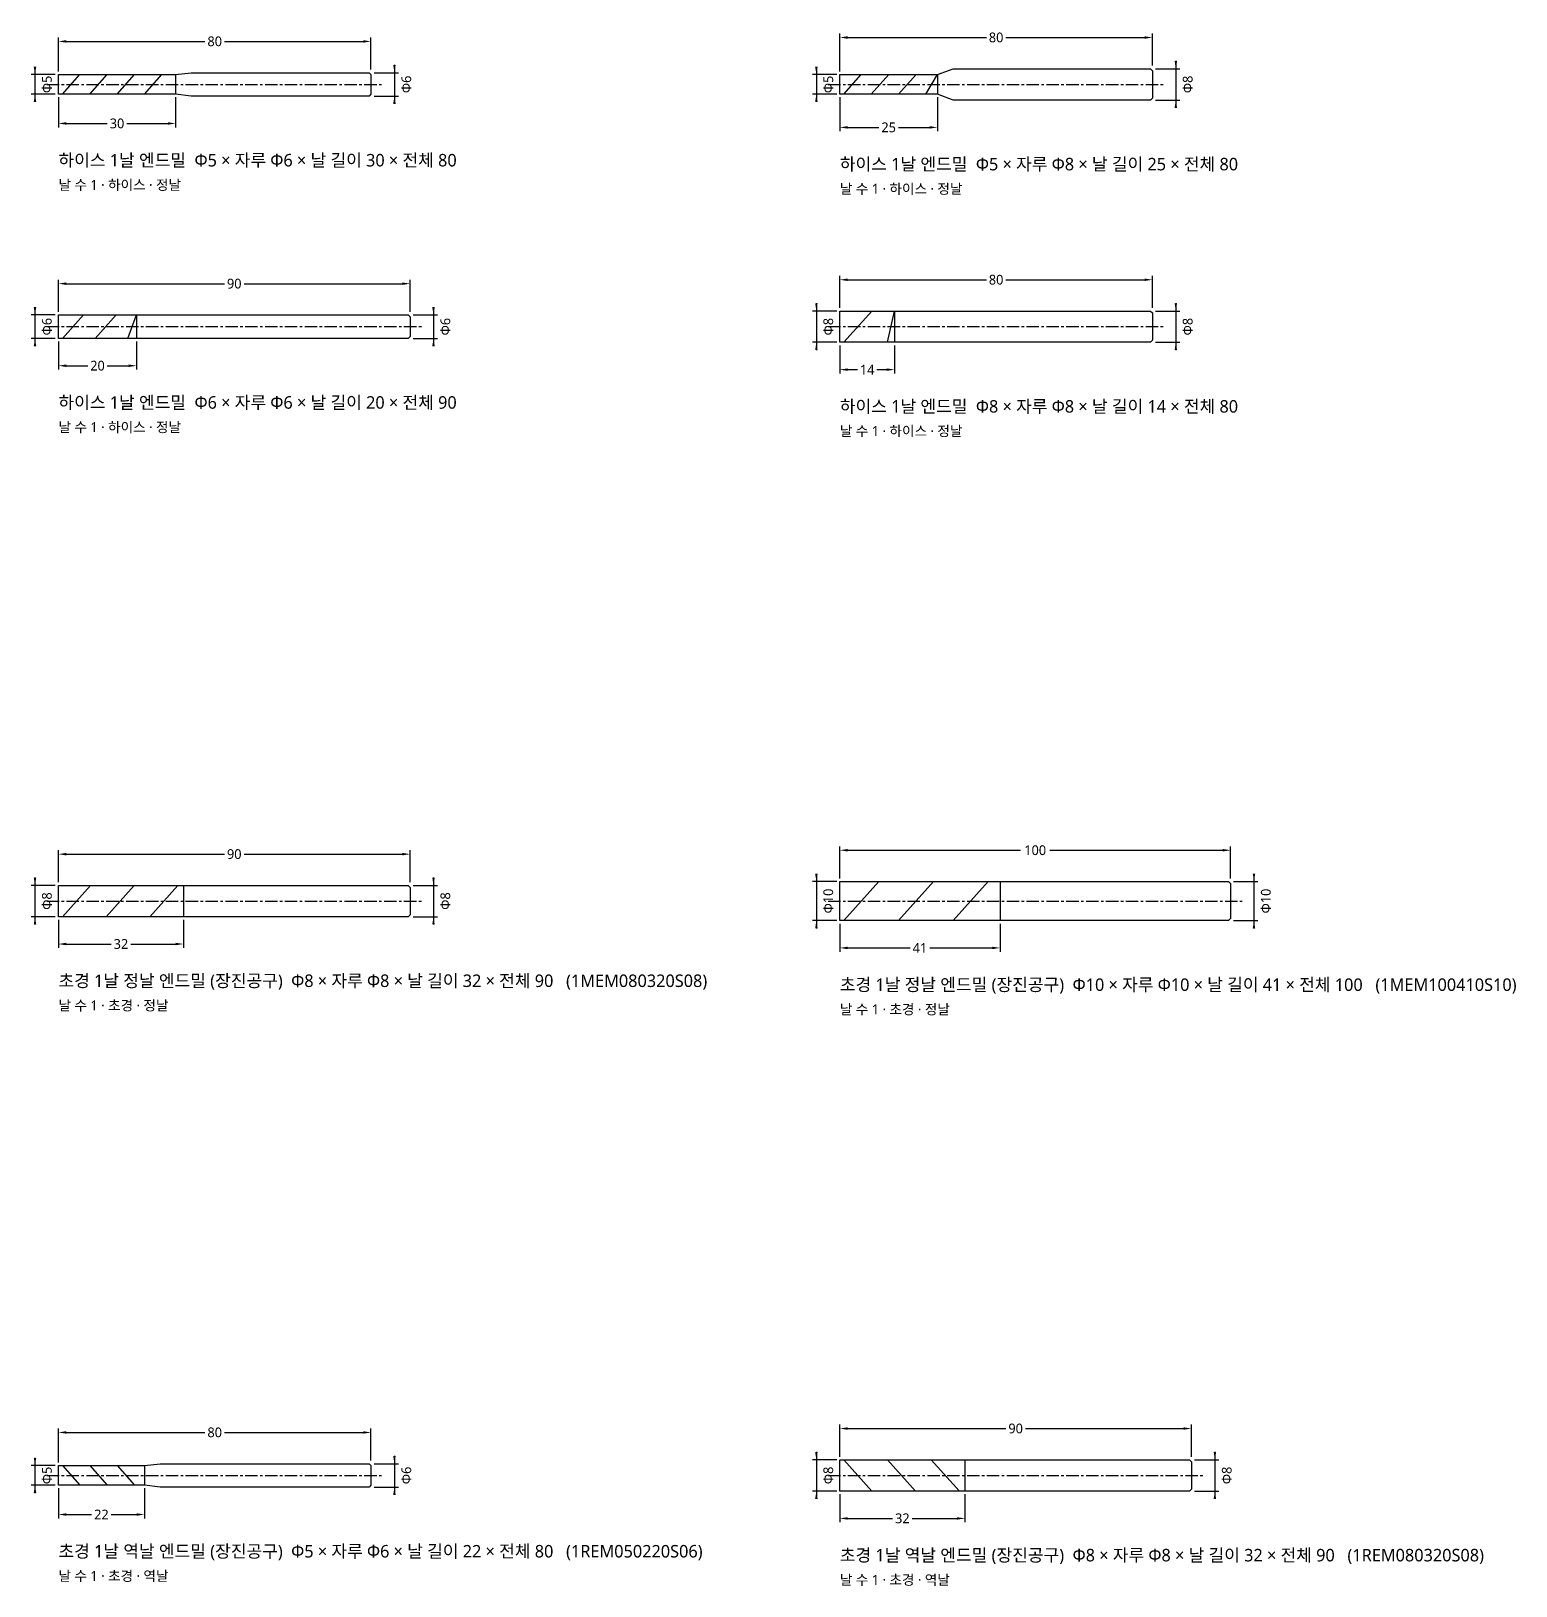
# Model space of a CAD drawing. Header units: millimetres. Extents: x -8 to 773, y -663 to 21.
# Drawn here: x 393 to 773, y -384.3 to 13.6 of the extents above; entities that cross this region are included whole.
import ezdxf

# ---------------------------------------------------------------- set-up
doc = ezdxf.new("R2010")
doc.units = ezdxf.units.MM
doc.linetypes.add('CENTER', pattern=[5.08, 3.175, -0.635, 0.635, -0.635])
for name, color, linetype in [('문자', 7, 'CONTINUOUS'), ('외형선', 7, 'CONTINUOUS'), ('중심선', 1, 'CENTER'), ('참고선', 8, 'CONTINUOUS'), ('치수', 4, 'CONTINUOUS')]:
    doc.layers.add(name, color=color, linetype=linetype)
doc.styles.add('CH_KOR', font='malgun.ttf')
doc.dimstyles.new('CH_DIM', dxfattribs={"dimtxt": 2.5, "dimasz": 2, "dimexe": 1, "dimexo": 0.8, "dimgap": 0.8, "dimtad": 1, "dimdec": 1, "dimdsep": 46, "dimtxsty": 'CH_KOR', "dimcen": 2.5, "dimclrd": 4, "dimclre": 4, "dimclrt": 4, "dimazin": 3, "dimtfac": 1, "dimtmove": 0, "dimatfit": 3})

# ---------------------------------------------------------------- blocks, each defined once
blk = doc.blocks.new('_CLOSEDFILLED')
at = {"color": 0, "linetype": 'BYBLOCK'}
blk.add_solid([(-1, 0.16), (0, 0), (-1, -0.16)], dxfattribs=at)
blk = doc.blocks.new('*D9')
at = {"color": 4}
for p, q in [((-6, 4.5), (-6, -4.5)), ((-0.8, 2.5), (-7, 2.5)), ((-0.8, -2.5), (-7, -2.5))]:
    blk.add_line(p, q, dxfattribs=at)
at = {"layer": 'Defpoints'}
for p in [(-6, 2.5), (0, 2.5), (0, -2.5)]:
    blk.add_point(p, dxfattribs=at)
at = {"layer": '치수', "color": 4, "xscale": 2, "yscale": 2}
for p, rotation in [((-6, 2.5), 270), ((-6, -2.5), 90)]:
    blk.add_blockref('_CLOSEDFILLED', p, dxfattribs=dict(at, rotation=rotation))
at = {"layer": '치수', "color": 4, "insert": (-2.95, 0), "char_height": 2.5, "attachment_point": 5, "rotation": 90, "style": 'CH_KOR'}
blk.add_mtext('Φ5', dxfattribs=at)
blk = doc.blocks.new('*D10')
at = {"color": 4}
for p, q in [((86, 5), (86, -5)), ((80.8, 3), (87, 3)), ((80.8, -3), (87, -3))]:
    blk.add_line(p, q, dxfattribs=at)
at = {"layer": 'Defpoints'}
for p in [(80, 3), (86, 3), (80, -3)]:
    blk.add_point(p, dxfattribs=at)
at = {"layer": '치수', "color": 4, "xscale": 2, "yscale": 2}
for p, rotation in [((86, 3), 270), ((86, -3), 90)]:
    blk.add_blockref('_CLOSEDFILLED', p, dxfattribs=dict(at, rotation=rotation))
at = {"layer": '치수', "color": 4, "insert": (89.05, 0), "char_height": 2.5, "attachment_point": 5, "rotation": 90, "style": 'CH_KOR'}
blk.add_mtext('Φ6', dxfattribs=at)
blk = doc.blocks.new('*D11')
at = {"color": 4}
for p, q in [((0, -3.3), (0, -11)), ((30, -3.3), (30, -11)), ((2, -10), (12.5, -10)), ((17.5, -10), (28, -10))]:
    blk.add_line(p, q, dxfattribs=at)
at = {"layer": 'Defpoints'}
for p in [(0, -2.5), (30, -2.5), (0, -10)]:
    blk.add_point(p, dxfattribs=at)
at = {"layer": '치수', "color": 4, "xscale": 2, "yscale": 2, "rotation": 180}
blk.add_blockref('_CLOSEDFILLED', (0, -10), dxfattribs=at)
at = {"layer": '치수', "color": 4, "xscale": 2, "yscale": 2}
blk.add_blockref('_CLOSEDFILLED', (30, -10), dxfattribs=at)
at = {"layer": '치수', "color": 4, "insert": (15, -10), "char_height": 2.5, "attachment_point": 5, "style": 'CH_KOR'}
blk.add_mtext('30', dxfattribs=at)
blk = doc.blocks.new('*D12')
at = {"color": 4}
for p, q in [((0, 3.3), (0, 12)), ((80, 3.8), (80, 12)), ((2, 11), (37.5, 11)), ((42.5, 11), (78, 11))]:
    blk.add_line(p, q, dxfattribs=at)
at = {"layer": 'Defpoints'}
for p in [(0, 11), (0, 2.5), (80, 3)]:
    blk.add_point(p, dxfattribs=at)
at = {"layer": '치수', "color": 4, "xscale": 2, "yscale": 2, "rotation": 180}
blk.add_blockref('_CLOSEDFILLED', (0, 11), dxfattribs=at)
at = {"layer": '치수', "color": 4, "xscale": 2, "yscale": 2}
blk.add_blockref('_CLOSEDFILLED', (80, 11), dxfattribs=at)
at = {"layer": '치수', "color": 4, "insert": (40, 11), "char_height": 2.5, "attachment_point": 5, "style": 'CH_KOR'}
blk.add_mtext('80', dxfattribs=at)
blk = doc.blocks.new('*D13')
at = {"color": 4}
for p, q in [((-6, 4.5), (-6, -4.5)), ((-0.8, 2.5), (-7, 2.5)), ((-0.8, -2.5), (-7, -2.5))]:
    blk.add_line(p, q, dxfattribs=at)
at = {"layer": 'Defpoints'}
for p in [(-6, 2.5), (0, 2.5), (0, -2.5)]:
    blk.add_point(p, dxfattribs=at)
at = {"layer": '치수', "color": 4, "xscale": 2, "yscale": 2}
for p, rotation in [((-6, 2.5), 270), ((-6, -2.5), 90)]:
    blk.add_blockref('_CLOSEDFILLED', p, dxfattribs=dict(at, rotation=rotation))
at = {"layer": '치수', "color": 4, "insert": (-2.95, 0), "char_height": 2.5, "attachment_point": 5, "rotation": 90, "style": 'CH_KOR'}
blk.add_mtext('Φ5', dxfattribs=at)
blk = doc.blocks.new('*D14')
at = {"color": 4}
for p, q in [((80.8, 4), (87, 4)), ((86, 6), (86, -6)), ((80.8, -4), (87, -4))]:
    blk.add_line(p, q, dxfattribs=at)
at = {"layer": 'Defpoints'}
for p in [(80, 4), (86, 4), (80, -4)]:
    blk.add_point(p, dxfattribs=at)
at = {"layer": '치수', "color": 4, "xscale": 2, "yscale": 2}
for p, rotation in [((86, 4), 270), ((86, -4), 90)]:
    blk.add_blockref('_CLOSEDFILLED', p, dxfattribs=dict(at, rotation=rotation))
at = {"layer": '치수', "color": 4, "insert": (89.05, 0), "char_height": 2.5, "attachment_point": 5, "rotation": 90, "style": 'CH_KOR'}
blk.add_mtext('Φ8', dxfattribs=at)
blk = doc.blocks.new('*D15')
at = {"color": 4}
for p, q in [((0, -3.3), (0, -12)), ((25, -3.3), (25, -12)), ((2, -11), (10, -11)), ((15, -11), (23, -11))]:
    blk.add_line(p, q, dxfattribs=at)
at = {"layer": 'Defpoints'}
for p in [(0, -2.5), (25, -2.5), (0, -11)]:
    blk.add_point(p, dxfattribs=at)
at = {"layer": '치수', "color": 4, "xscale": 2, "yscale": 2, "rotation": 180}
blk.add_blockref('_CLOSEDFILLED', (0, -11), dxfattribs=at)
at = {"layer": '치수', "color": 4, "xscale": 2, "yscale": 2}
blk.add_blockref('_CLOSEDFILLED', (25, -11), dxfattribs=at)
at = {"layer": '치수', "color": 4, "insert": (12.5, -11), "char_height": 2.5, "attachment_point": 5, "style": 'CH_KOR'}
blk.add_mtext('25', dxfattribs=at)
blk = doc.blocks.new('*D16')
at = {"color": 4}
for p, q in [((0, 3.3), (0, 13)), ((2, 12), (37.5, 12)), ((42.5, 12), (78, 12)), ((80, 4.8), (80, 13))]:
    blk.add_line(p, q, dxfattribs=at)
at = {"layer": 'Defpoints'}
for p in [(0, 12), (80, 4), (0, 2.5)]:
    blk.add_point(p, dxfattribs=at)
at = {"layer": '치수', "color": 4, "xscale": 2, "yscale": 2, "rotation": 180}
blk.add_blockref('_CLOSEDFILLED', (0, 12), dxfattribs=at)
at = {"layer": '치수', "color": 4, "xscale": 2, "yscale": 2}
blk.add_blockref('_CLOSEDFILLED', (80, 12), dxfattribs=at)
at = {"layer": '치수', "color": 4, "insert": (40, 12), "char_height": 2.5, "attachment_point": 5, "style": 'CH_KOR'}
blk.add_mtext('80', dxfattribs=at)
blk = doc.blocks.new('*D25')
at = {"color": 4}
for p, q in [((-6, 5), (-6, -5)), ((-0.8, 3), (-7, 3)), ((-0.8, -3), (-7, -3))]:
    blk.add_line(p, q, dxfattribs=at)
at = {"layer": 'Defpoints'}
for p in [(-6, 3), (0, 3), (0, -3)]:
    blk.add_point(p, dxfattribs=at)
at = {"layer": '치수', "color": 4, "xscale": 2, "yscale": 2}
for p, rotation in [((-6, 3), 270), ((-6, -3), 90)]:
    blk.add_blockref('_CLOSEDFILLED', p, dxfattribs=dict(at, rotation=rotation))
at = {"layer": '치수', "color": 4, "insert": (-2.95, 0), "char_height": 2.5, "attachment_point": 5, "rotation": 90, "style": 'CH_KOR'}
blk.add_mtext('Φ6', dxfattribs=at)
blk = doc.blocks.new('*D26')
at = {"color": 4}
for p, q in [((96, 5), (96, -5)), ((90.8, 3), (97, 3)), ((90.8, -3), (97, -3))]:
    blk.add_line(p, q, dxfattribs=at)
at = {"layer": 'Defpoints'}
for p in [(90, 3), (96, 3), (90, -3)]:
    blk.add_point(p, dxfattribs=at)
at = {"layer": '치수', "color": 4, "xscale": 2, "yscale": 2}
for p, rotation in [((96, 3), 270), ((96, -3), 90)]:
    blk.add_blockref('_CLOSEDFILLED', p, dxfattribs=dict(at, rotation=rotation))
at = {"layer": '치수', "color": 4, "insert": (99.05, 0), "char_height": 2.5, "attachment_point": 5, "rotation": 90, "style": 'CH_KOR'}
blk.add_mtext('Φ6', dxfattribs=at)
blk = doc.blocks.new('*D27')
at = {"color": 4}
for p, q in [((0, -3.8), (0, -11)), ((20, -3.8), (20, -11)), ((2, -10), (7.5, -10)), ((12.5, -10), (18, -10))]:
    blk.add_line(p, q, dxfattribs=at)
at = {"layer": 'Defpoints'}
for p in [(0, -3), (20, -3), (0, -10)]:
    blk.add_point(p, dxfattribs=at)
at = {"layer": '치수', "color": 4, "xscale": 2, "yscale": 2, "rotation": 180}
blk.add_blockref('_CLOSEDFILLED', (0, -10), dxfattribs=at)
at = {"layer": '치수', "color": 4, "xscale": 2, "yscale": 2}
blk.add_blockref('_CLOSEDFILLED', (20, -10), dxfattribs=at)
at = {"layer": '치수', "color": 4, "insert": (10, -10), "char_height": 2.5, "attachment_point": 5, "style": 'CH_KOR'}
blk.add_mtext('20', dxfattribs=at)
blk = doc.blocks.new('*D28')
at = {"color": 4}
for p, q in [((0, 3.8), (0, 12)), ((90, 3.8), (90, 12)), ((2, 11), (42.5, 11)), ((47.5, 11), (88, 11))]:
    blk.add_line(p, q, dxfattribs=at)
at = {"layer": 'Defpoints'}
for p in [(0, 11), (0, 3), (90, 3)]:
    blk.add_point(p, dxfattribs=at)
at = {"layer": '치수', "color": 4, "xscale": 2, "yscale": 2, "rotation": 180}
blk.add_blockref('_CLOSEDFILLED', (0, 11), dxfattribs=at)
at = {"layer": '치수', "color": 4, "xscale": 2, "yscale": 2}
blk.add_blockref('_CLOSEDFILLED', (90, 11), dxfattribs=at)
at = {"layer": '치수', "color": 4, "insert": (45, 11), "char_height": 2.5, "attachment_point": 5, "style": 'CH_KOR'}
blk.add_mtext('90', dxfattribs=at)
blk = doc.blocks.new('*D29')
at = {"color": 4}
for p, q in [((-0.8, 4), (-7, 4)), ((-6, 6), (-6, -6)), ((-0.8, -4), (-7, -4))]:
    blk.add_line(p, q, dxfattribs=at)
at = {"layer": 'Defpoints'}
for p in [(-6, 4), (0, 4), (0, -4)]:
    blk.add_point(p, dxfattribs=at)
at = {"layer": '치수', "color": 4, "xscale": 2, "yscale": 2}
for p, rotation in [((-6, 4), 270), ((-6, -4), 90)]:
    blk.add_blockref('_CLOSEDFILLED', p, dxfattribs=dict(at, rotation=rotation))
at = {"layer": '치수', "color": 4, "insert": (-2.95, 0), "char_height": 2.5, "attachment_point": 5, "rotation": 90, "style": 'CH_KOR'}
blk.add_mtext('Φ8', dxfattribs=at)
blk = doc.blocks.new('*D30')
at = {"color": 4}
for p, q in [((80.8, 4), (87, 4)), ((86, 6), (86, -6)), ((80.8, -4), (87, -4))]:
    blk.add_line(p, q, dxfattribs=at)
at = {"layer": 'Defpoints'}
for p in [(80, 4), (86, 4), (80, -4)]:
    blk.add_point(p, dxfattribs=at)
at = {"layer": '치수', "color": 4, "xscale": 2, "yscale": 2}
for p, rotation in [((86, 4), 270), ((86, -4), 90)]:
    blk.add_blockref('_CLOSEDFILLED', p, dxfattribs=dict(at, rotation=rotation))
at = {"layer": '치수', "color": 4, "insert": (89.05, 0), "char_height": 2.5, "attachment_point": 5, "rotation": 90, "style": 'CH_KOR'}
blk.add_mtext('Φ8', dxfattribs=at)
blk = doc.blocks.new('*D31')
at = {"color": 4}
for p, q in [((0, -4.8), (0, -12)), ((14, -4.8), (14, -12)), ((2, -11), (4.5, -11)), ((9.5, -11), (12, -11))]:
    blk.add_line(p, q, dxfattribs=at)
at = {"layer": 'Defpoints'}
for p in [(0, -4), (14, -4), (0, -11)]:
    blk.add_point(p, dxfattribs=at)
at = {"layer": '치수', "color": 4, "xscale": 2, "yscale": 2, "rotation": 180}
blk.add_blockref('_CLOSEDFILLED', (0, -11), dxfattribs=at)
at = {"layer": '치수', "color": 4, "xscale": 2, "yscale": 2}
blk.add_blockref('_CLOSEDFILLED', (14, -11), dxfattribs=at)
at = {"layer": '치수', "color": 4, "insert": (7, -11), "char_height": 2.5, "attachment_point": 5, "style": 'CH_KOR'}
blk.add_mtext('14', dxfattribs=at)
blk = doc.blocks.new('*D32')
at = {"color": 4}
for p, q in [((0, 4.8), (0, 13)), ((2, 12), (37.5, 12)), ((42.5, 12), (78, 12)), ((80, 4.8), (80, 13))]:
    blk.add_line(p, q, dxfattribs=at)
at = {"layer": 'Defpoints'}
for p in [(0, 12), (0, 4), (80, 4)]:
    blk.add_point(p, dxfattribs=at)
at = {"layer": '치수', "color": 4, "xscale": 2, "yscale": 2, "rotation": 180}
blk.add_blockref('_CLOSEDFILLED', (0, 12), dxfattribs=at)
at = {"layer": '치수', "color": 4, "xscale": 2, "yscale": 2}
blk.add_blockref('_CLOSEDFILLED', (80, 12), dxfattribs=at)
at = {"layer": '치수', "color": 4, "insert": (40, 12), "char_height": 2.5, "attachment_point": 5, "style": 'CH_KOR'}
blk.add_mtext('80', dxfattribs=at)
blk = doc.blocks.new('*D49')
at = {"color": 4}
for p, q in [((-0.8, 4), (-7, 4)), ((-6, 6), (-6, -6)), ((-0.8, -4), (-7, -4))]:
    blk.add_line(p, q, dxfattribs=at)
at = {"layer": 'Defpoints'}
for p in [(-6, 4), (0, 4), (0, -4)]:
    blk.add_point(p, dxfattribs=at)
at = {"layer": '치수', "color": 4, "xscale": 2, "yscale": 2}
for p, rotation in [((-6, 4), 270), ((-6, -4), 90)]:
    blk.add_blockref('_CLOSEDFILLED', p, dxfattribs=dict(at, rotation=rotation))
at = {"layer": '치수', "color": 4, "insert": (-2.95, 0), "char_height": 2.5, "attachment_point": 5, "rotation": 90, "style": 'CH_KOR'}
blk.add_mtext('Φ8', dxfattribs=at)
blk = doc.blocks.new('*D50')
at = {"color": 4}
for p, q in [((90.8, 4), (97, 4)), ((96, 6), (96, -6)), ((90.8, -4), (97, -4))]:
    blk.add_line(p, q, dxfattribs=at)
at = {"layer": 'Defpoints'}
for p in [(90, 4), (96, 4), (90, -4)]:
    blk.add_point(p, dxfattribs=at)
at = {"layer": '치수', "color": 4, "xscale": 2, "yscale": 2}
for p, rotation in [((96, 4), 270), ((96, -4), 90)]:
    blk.add_blockref('_CLOSEDFILLED', p, dxfattribs=dict(at, rotation=rotation))
at = {"layer": '치수', "color": 4, "insert": (99.05, 0), "char_height": 2.5, "attachment_point": 5, "rotation": 90, "style": 'CH_KOR'}
blk.add_mtext('Φ8', dxfattribs=at)
blk = doc.blocks.new('*D51')
at = {"color": 4}
for p, q in [((0, -4.8), (0, -12)), ((32, -4.8), (32, -12)), ((2, -11), (13.5, -11)), ((18.5, -11), (30, -11))]:
    blk.add_line(p, q, dxfattribs=at)
at = {"layer": 'Defpoints'}
for p in [(0, -4), (32, -4), (0, -11)]:
    blk.add_point(p, dxfattribs=at)
at = {"layer": '치수', "color": 4, "xscale": 2, "yscale": 2, "rotation": 180}
blk.add_blockref('_CLOSEDFILLED', (0, -11), dxfattribs=at)
at = {"layer": '치수', "color": 4, "xscale": 2, "yscale": 2}
blk.add_blockref('_CLOSEDFILLED', (32, -11), dxfattribs=at)
at = {"layer": '치수', "color": 4, "insert": (16, -11), "char_height": 2.5, "attachment_point": 5, "style": 'CH_KOR'}
blk.add_mtext('32', dxfattribs=at)
blk = doc.blocks.new('*D52')
at = {"color": 4}
for p, q in [((0, 4.8), (0, 13)), ((2, 12), (42.5, 12)), ((47.5, 12), (88, 12)), ((90, 4.8), (90, 13))]:
    blk.add_line(p, q, dxfattribs=at)
at = {"layer": 'Defpoints'}
for p in [(0, 12), (0, 4), (90, 4)]:
    blk.add_point(p, dxfattribs=at)
at = {"layer": '치수', "color": 4, "xscale": 2, "yscale": 2, "rotation": 180}
blk.add_blockref('_CLOSEDFILLED', (0, 12), dxfattribs=at)
at = {"layer": '치수', "color": 4, "xscale": 2, "yscale": 2}
blk.add_blockref('_CLOSEDFILLED', (90, 12), dxfattribs=at)
at = {"layer": '치수', "color": 4, "insert": (45, 12), "char_height": 2.5, "attachment_point": 5, "style": 'CH_KOR'}
blk.add_mtext('90', dxfattribs=at)
blk = doc.blocks.new('*D53')
at = {"color": 4}
for p, q in [((-0.8, 5), (-7, 5)), ((-6, 7), (-6, -7)), ((-0.8, -5), (-7, -5))]:
    blk.add_line(p, q, dxfattribs=at)
at = {"layer": 'Defpoints'}
for p in [(-6, 5), (0, 5), (0, -5)]:
    blk.add_point(p, dxfattribs=at)
at = {"layer": '치수', "color": 4, "xscale": 2, "yscale": 2}
for p, rotation in [((-6, 5), 270), ((-6, -5), 90)]:
    blk.add_blockref('_CLOSEDFILLED', p, dxfattribs=dict(at, rotation=rotation))
at = {"layer": '치수', "color": 4, "insert": (-2.95, 0), "char_height": 2.5, "attachment_point": 5, "rotation": 90, "style": 'CH_KOR'}
blk.add_mtext('Φ10', dxfattribs=at)
blk = doc.blocks.new('*D54')
at = {"color": 4}
for p, q in [((100.8, 5), (107, 5)), ((106, 7), (106, -7)), ((100.8, -5), (107, -5))]:
    blk.add_line(p, q, dxfattribs=at)
at = {"layer": 'Defpoints'}
for p in [(100, 5), (106, 5), (100, -5)]:
    blk.add_point(p, dxfattribs=at)
at = {"layer": '치수', "color": 4, "xscale": 2, "yscale": 2}
for p, rotation in [((106, 5), 270), ((106, -5), 90)]:
    blk.add_blockref('_CLOSEDFILLED', p, dxfattribs=dict(at, rotation=rotation))
at = {"layer": '치수', "color": 4, "insert": (109.05, 0), "char_height": 2.5, "attachment_point": 5, "rotation": 90, "style": 'CH_KOR'}
blk.add_mtext('Φ10', dxfattribs=at)
blk = doc.blocks.new('*D55')
at = {"color": 4}
for p, q in [((0, -5.8), (0, -13)), ((41, -5.8), (41, -13)), ((2, -12), (18, -12)), ((23, -12), (39, -12))]:
    blk.add_line(p, q, dxfattribs=at)
at = {"layer": 'Defpoints'}
for p in [(0, -5), (41, -5), (0, -12)]:
    blk.add_point(p, dxfattribs=at)
at = {"layer": '치수', "color": 4, "xscale": 2, "yscale": 2, "rotation": 180}
blk.add_blockref('_CLOSEDFILLED', (0, -12), dxfattribs=at)
at = {"layer": '치수', "color": 4, "xscale": 2, "yscale": 2}
blk.add_blockref('_CLOSEDFILLED', (41, -12), dxfattribs=at)
at = {"layer": '치수', "color": 4, "insert": (20.5, -12), "char_height": 2.5, "attachment_point": 5, "style": 'CH_KOR'}
blk.add_mtext('41', dxfattribs=at)
blk = doc.blocks.new('*D56')
at = {"color": 4}
for p, q in [((0, 5.8), (0, 14)), ((2, 13), (46.25, 13)), ((53.75, 13), (98, 13)), ((100, 5.8), (100, 14))]:
    blk.add_line(p, q, dxfattribs=at)
at = {"layer": 'Defpoints'}
for p in [(0, 13), (0, 5), (100, 5)]:
    blk.add_point(p, dxfattribs=at)
at = {"layer": '치수', "color": 4, "xscale": 2, "yscale": 2, "rotation": 180}
blk.add_blockref('_CLOSEDFILLED', (0, 13), dxfattribs=at)
at = {"layer": '치수', "color": 4, "xscale": 2, "yscale": 2}
blk.add_blockref('_CLOSEDFILLED', (100, 13), dxfattribs=at)
at = {"layer": '치수', "color": 4, "insert": (50, 13), "char_height": 2.5, "attachment_point": 5, "style": 'CH_KOR'}
blk.add_mtext('100', dxfattribs=at)
blk = doc.blocks.new('*D69')
at = {"color": 4}
for p, q in [((-6, 4.5), (-6, -4.5)), ((-0.8, 2.5), (-7, 2.5)), ((-0.8, -2.5), (-7, -2.5))]:
    blk.add_line(p, q, dxfattribs=at)
at = {"layer": 'Defpoints'}
for p in [(-6, 2.5), (0, 2.5), (0, -2.5)]:
    blk.add_point(p, dxfattribs=at)
at = {"layer": '치수', "color": 4, "xscale": 2, "yscale": 2}
for p, rotation in [((-6, 2.5), 270), ((-6, -2.5), 90)]:
    blk.add_blockref('_CLOSEDFILLED', p, dxfattribs=dict(at, rotation=rotation))
at = {"layer": '치수', "color": 4, "insert": (-2.95, 0), "char_height": 2.5, "attachment_point": 5, "rotation": 90, "style": 'CH_KOR'}
blk.add_mtext('Φ5', dxfattribs=at)
blk = doc.blocks.new('*D70')
at = {"color": 4}
for p, q in [((86, 5), (86, -5)), ((80.8, 3), (87, 3)), ((80.8, -3), (87, -3))]:
    blk.add_line(p, q, dxfattribs=at)
at = {"layer": 'Defpoints'}
for p in [(80, 3), (86, 3), (80, -3)]:
    blk.add_point(p, dxfattribs=at)
at = {"layer": '치수', "color": 4, "xscale": 2, "yscale": 2}
for p, rotation in [((86, 3), 270), ((86, -3), 90)]:
    blk.add_blockref('_CLOSEDFILLED', p, dxfattribs=dict(at, rotation=rotation))
at = {"layer": '치수', "color": 4, "insert": (89.05, 0), "char_height": 2.5, "attachment_point": 5, "rotation": 90, "style": 'CH_KOR'}
blk.add_mtext('Φ6', dxfattribs=at)
blk = doc.blocks.new('*D71')
at = {"color": 4}
for p, q in [((0, -3.3), (0, -11)), ((22, -3.3), (22, -11)), ((2, -10), (8.5, -10)), ((13.5, -10), (20, -10))]:
    blk.add_line(p, q, dxfattribs=at)
at = {"layer": 'Defpoints'}
for p in [(0, -2.5), (22, -2.5), (0, -10)]:
    blk.add_point(p, dxfattribs=at)
at = {"layer": '치수', "color": 4, "xscale": 2, "yscale": 2, "rotation": 180}
blk.add_blockref('_CLOSEDFILLED', (0, -10), dxfattribs=at)
at = {"layer": '치수', "color": 4, "xscale": 2, "yscale": 2}
blk.add_blockref('_CLOSEDFILLED', (22, -10), dxfattribs=at)
at = {"layer": '치수', "color": 4, "insert": (11, -10), "char_height": 2.5, "attachment_point": 5, "style": 'CH_KOR'}
blk.add_mtext('22', dxfattribs=at)
blk = doc.blocks.new('*D72')
at = {"color": 4}
for p, q in [((0, 3.3), (0, 12)), ((80, 3.8), (80, 12)), ((2, 11), (37.5, 11)), ((42.5, 11), (78, 11))]:
    blk.add_line(p, q, dxfattribs=at)
at = {"layer": 'Defpoints'}
for p in [(0, 11), (0, 2.5), (80, 3)]:
    blk.add_point(p, dxfattribs=at)
at = {"layer": '치수', "color": 4, "xscale": 2, "yscale": 2, "rotation": 180}
blk.add_blockref('_CLOSEDFILLED', (0, 11), dxfattribs=at)
at = {"layer": '치수', "color": 4, "xscale": 2, "yscale": 2}
blk.add_blockref('_CLOSEDFILLED', (80, 11), dxfattribs=at)
at = {"layer": '치수', "color": 4, "insert": (40, 11), "char_height": 2.5, "attachment_point": 5, "style": 'CH_KOR'}
blk.add_mtext('80', dxfattribs=at)
blk = doc.blocks.new('*D73')
at = {"color": 4}
for p, q in [((-0.8, 4), (-7, 4)), ((-6, 6), (-6, -6)), ((-0.8, -4), (-7, -4))]:
    blk.add_line(p, q, dxfattribs=at)
at = {"layer": 'Defpoints'}
for p in [(-6, 4), (0, 4), (0, -4)]:
    blk.add_point(p, dxfattribs=at)
at = {"layer": '치수', "color": 4, "xscale": 2, "yscale": 2}
for p, rotation in [((-6, 4), 270), ((-6, -4), 90)]:
    blk.add_blockref('_CLOSEDFILLED', p, dxfattribs=dict(at, rotation=rotation))
at = {"layer": '치수', "color": 4, "insert": (-2.95, 0), "char_height": 2.5, "attachment_point": 5, "rotation": 90, "style": 'CH_KOR'}
blk.add_mtext('Φ8', dxfattribs=at)
blk = doc.blocks.new('*D74')
at = {"color": 4}
for p, q in [((90.8, 4), (97, 4)), ((96, 6), (96, -6)), ((90.8, -4), (97, -4))]:
    blk.add_line(p, q, dxfattribs=at)
at = {"layer": 'Defpoints'}
for p in [(90, 4), (96, 4), (90, -4)]:
    blk.add_point(p, dxfattribs=at)
at = {"layer": '치수', "color": 4, "xscale": 2, "yscale": 2}
for p, rotation in [((96, 4), 270), ((96, -4), 90)]:
    blk.add_blockref('_CLOSEDFILLED', p, dxfattribs=dict(at, rotation=rotation))
at = {"layer": '치수', "color": 4, "insert": (99.05, 0), "char_height": 2.5, "attachment_point": 5, "rotation": 90, "style": 'CH_KOR'}
blk.add_mtext('Φ8', dxfattribs=at)
blk = doc.blocks.new('*D75')
at = {"color": 4}
for p, q in [((0, -4.8), (0, -12)), ((32, -4.8), (32, -12)), ((2, -11), (13.5, -11)), ((18.5, -11), (30, -11))]:
    blk.add_line(p, q, dxfattribs=at)
at = {"layer": 'Defpoints'}
for p in [(0, -4), (32, -4), (0, -11)]:
    blk.add_point(p, dxfattribs=at)
at = {"layer": '치수', "color": 4, "xscale": 2, "yscale": 2, "rotation": 180}
blk.add_blockref('_CLOSEDFILLED', (0, -11), dxfattribs=at)
at = {"layer": '치수', "color": 4, "xscale": 2, "yscale": 2}
blk.add_blockref('_CLOSEDFILLED', (32, -11), dxfattribs=at)
at = {"layer": '치수', "color": 4, "insert": (16, -11), "char_height": 2.5, "attachment_point": 5, "style": 'CH_KOR'}
blk.add_mtext('32', dxfattribs=at)
blk = doc.blocks.new('*D76')
at = {"color": 4}
for p, q in [((0, 4.8), (0, 13)), ((2, 12), (42.5, 12)), ((47.5, 12), (88, 12)), ((90, 4.8), (90, 13))]:
    blk.add_line(p, q, dxfattribs=at)
at = {"layer": 'Defpoints'}
for p in [(0, 12), (0, 4), (90, 4)]:
    blk.add_point(p, dxfattribs=at)
at = {"layer": '치수', "color": 4, "xscale": 2, "yscale": 2, "rotation": 180}
blk.add_blockref('_CLOSEDFILLED', (0, 12), dxfattribs=at)
at = {"layer": '치수', "color": 4, "xscale": 2, "yscale": 2}
blk.add_blockref('_CLOSEDFILLED', (90, 12), dxfattribs=at)
at = {"layer": '치수', "color": 4, "insert": (45, 12), "char_height": 2.5, "attachment_point": 5, "style": 'CH_KOR'}
blk.add_mtext('90', dxfattribs=at)
blk = doc.blocks.new('EM_hss1_5x6x30x80')
at = {"layer": '외형선'}
blk.add_lwpolyline([(0, 2.5), (30, 2.5), (34, 3), (79.5, 3), (80, 2.5), (80, -2.5), (79.5, -3), (34, -3), (30, -2.5), (0, -2.5)], close=True, dxfattribs=at)
at = {"layer": '중심선'}
blk.add_line((-3, 0), (83, 0), dxfattribs=at)
at = {"layer": '참고선'}
for p, q in [((1, -2.5), (5.5, 2.5)), ((8, -2.5), (12.5, 2.5)), ((15, -2.5), (19.5, 2.5)), ((22, -2.5), (26.5, 2.5)), ((30, 2.5), (30, -2.5))]:
    blk.add_line(p, q, dxfattribs=at)
at = {"layer": '문자', "style": 'CH_KOR'}
for s, height, p in [('하이스 1날 엔드밀  Φ5 × 자루 Φ6 × 날 길이 30 × 전체 80', 3.2, (0, -21)), ('날 수 1 · 하이스 · 정날', 2.56, (0, -27))]:
    blk.add_text(s, height=height, dxfattribs=at).set_placement(p)
at = {"layer": '치수'}
for base, p1, p2, text, picture, middle in [((0, 11), (0, 2.5), (80, 3), '80', '*D12', (40, 11)), ((0, -10), (0, -2.5), (30, -2.5), '30', '*D11', (15, -10))]:
    dim = blk.add_linear_dim(base=base, p1=p1, p2=p2, text=text, dimstyle='CH_DIM', override={"dimscale": 1}, dxfattribs=at)
    dim.commit()
    dim.dimension.update_dxf_attribs({"geometry": picture, "text_midpoint": middle})
for base, p1, p2, text, picture, middle in [((-6, 2.5), (0, 2.5), (0, -2.5), 'Φ5', '*D9', (-2.95, 0)), ((86, 3), (80, 3), (80, -3), 'Φ6', '*D10', (89.05, 0))]:
    dim = blk.add_linear_dim(base=base, p1=p1, p2=p2, angle=90, text=text, dimstyle='CH_DIM', override={"dimscale": 1}, dxfattribs=at)
    dim.commit()
    dim.dimension.update_dxf_attribs({"geometry": picture, "text_midpoint": middle})
blk = doc.blocks.new('EM_hss1_5x8x25x80')
at = {"layer": '외형선'}
blk.add_lwpolyline([(0, 2.5), (25, 2.5), (29, 4), (79.5, 4), (80, 3.5), (80, -3.5), (79.5, -4), (29, -4), (25, -2.5), (0, -2.5)], close=True, dxfattribs=at)
at = {"layer": '중심선'}
blk.add_line((-3, 0), (83, 0), dxfattribs=at)
at = {"layer": '참고선'}
for p, q in [((1, -2.5), (5.5, 2.5)), ((8, -2.5), (12.5, 2.5)), ((15, -2.5), (19.5, 2.5)), ((22, -2.5), (25, 2.5)), ((25, 2.5), (25, -2.5))]:
    blk.add_line(p, q, dxfattribs=at)
at = {"layer": '문자', "style": 'CH_KOR'}
for s, height, p in [('하이스 1날 엔드밀  Φ5 × 자루 Φ8 × 날 길이 25 × 전체 80', 3.2, (0, -22)), ('날 수 1 · 하이스 · 정날', 2.56, (0, -28))]:
    blk.add_text(s, height=height, dxfattribs=at).set_placement(p)
at = {"layer": '치수'}
for base, p1, p2, text, picture, middle in [((0, 12), (0, 2.5), (80, 4), '80', '*D16', (40, 12)), ((0, -11), (0, -2.5), (25, -2.5), '25', '*D15', (12.5, -11))]:
    dim = blk.add_linear_dim(base=base, p1=p1, p2=p2, text=text, dimstyle='CH_DIM', override={"dimscale": 1}, dxfattribs=at)
    dim.commit()
    dim.dimension.update_dxf_attribs({"geometry": picture, "text_midpoint": middle})
for base, p1, p2, text, picture, middle in [((-6, 2.5), (0, 2.5), (0, -2.5), 'Φ5', '*D13', (-2.95, 0)), ((86, 4), (80, 4), (80, -4), 'Φ8', '*D14', (89.05, 0))]:
    dim = blk.add_linear_dim(base=base, p1=p1, p2=p2, angle=90, text=text, dimstyle='CH_DIM', override={"dimscale": 1}, dxfattribs=at)
    dim.commit()
    dim.dimension.update_dxf_attribs({"geometry": picture, "text_midpoint": middle})
blk = doc.blocks.new('EM_hss1_6x6x20x90')
at = {"layer": '외형선'}
blk.add_lwpolyline([(0, 3), (20, 3), (20, 3), (89.5, 3), (90, 2.5), (90, -2.5), (89.5, -3), (20, -3), (20, -3), (0, -3)], close=True, dxfattribs=at)
at = {"layer": '중심선'}
blk.add_line((-3, 0), (93, 0), dxfattribs=at)
at = {"layer": '참고선'}
for p, q in [((1, -3), (6.4, 3)), ((9.4, -3), (14.8, 3)), ((17.8, -3), (20, 3)), ((20, 3), (20, -3))]:
    blk.add_line(p, q, dxfattribs=at)
at = {"layer": '문자', "style": 'CH_KOR'}
for s, height, p in [('하이스 1날 엔드밀  Φ6 × 자루 Φ6 × 날 길이 20 × 전체 90', 3.2, (0, -21)), ('날 수 1 · 하이스 · 정날', 2.56, (0, -27))]:
    blk.add_text(s, height=height, dxfattribs=at).set_placement(p)
at = {"layer": '치수'}
for base, p1, p2, text, picture, middle in [((0, 11), (0, 3), (90, 3), '90', '*D28', (45, 11)), ((0, -10), (0, -3), (20, -3), '20', '*D27', (10, -10))]:
    dim = blk.add_linear_dim(base=base, p1=p1, p2=p2, text=text, dimstyle='CH_DIM', override={"dimscale": 1}, dxfattribs=at)
    dim.commit()
    dim.dimension.update_dxf_attribs({"geometry": picture, "text_midpoint": middle})
for base, p1, p2, picture, middle in [((-6, 3), (0, 3), (0, -3), '*D25', (-2.95, 0)), ((96, 3), (90, 3), (90, -3), '*D26', (99.05, 0))]:
    dim = blk.add_linear_dim(base=base, p1=p1, p2=p2, angle=90, text='Φ6', dimstyle='CH_DIM', override={"dimscale": 1}, dxfattribs=at)
    dim.commit()
    dim.dimension.update_dxf_attribs({"geometry": picture, "text_midpoint": middle})
blk = doc.blocks.new('EM_hss1_8x8x14x80')
at = {"layer": '외형선'}
blk.add_lwpolyline([(0, 4), (14, 4), (14, 4), (79.5, 4), (80, 3.5), (80, -3.5), (79.5, -4), (14, -4), (14, -4), (0, -4)], close=True, dxfattribs=at)
at = {"layer": '중심선'}
blk.add_line((-3, 0), (83, 0), dxfattribs=at)
at = {"layer": '참고선'}
for p, q in [((1, -4), (8.2, 4)), ((12.2, -4), (14, 4)), ((14, 4), (14, -4))]:
    blk.add_line(p, q, dxfattribs=at)
at = {"layer": '문자', "style": 'CH_KOR'}
for s, height, p in [('하이스 1날 엔드밀  Φ8 × 자루 Φ8 × 날 길이 14 × 전체 80', 3.2, (0, -22)), ('날 수 1 · 하이스 · 정날', 2.56, (0, -28))]:
    blk.add_text(s, height=height, dxfattribs=at).set_placement(p)
at = {"layer": '치수'}
for base, p1, p2, text, picture, middle in [((0, 12), (0, 4), (80, 4), '80', '*D32', (40, 12)), ((0, -11), (0, -4), (14, -4), '14', '*D31', (7, -11))]:
    dim = blk.add_linear_dim(base=base, p1=p1, p2=p2, text=text, dimstyle='CH_DIM', override={"dimscale": 1}, dxfattribs=at)
    dim.commit()
    dim.dimension.update_dxf_attribs({"geometry": picture, "text_midpoint": middle})
for base, p1, p2, picture, middle in [((-6, 4), (0, 4), (0, -4), '*D29', (-2.95, 0)), ((86, 4), (80, 4), (80, -4), '*D30', (89.05, 0))]:
    dim = blk.add_linear_dim(base=base, p1=p1, p2=p2, angle=90, text='Φ8', dimstyle='CH_DIM', override={"dimscale": 1}, dxfattribs=at)
    dim.commit()
    dim.dimension.update_dxf_attribs({"geometry": picture, "text_midpoint": middle})
blk = doc.blocks.new('EM_jj1m_8x8x32x90')
at = {"layer": '외형선'}
blk.add_lwpolyline([(0, 4), (32, 4), (32, 4), (89.5, 4), (90, 3.5), (90, -3.5), (89.5, -4), (32, -4), (32, -4), (0, -4)], close=True, dxfattribs=at)
at = {"layer": '중심선'}
blk.add_line((-3, 0), (93, 0), dxfattribs=at)
at = {"layer": '참고선'}
for p, q in [((1, -4), (8.2, 4)), ((12.2, -4), (19.4, 4)), ((23.4, -4), (30.6, 4)), ((32, 4), (32, -4))]:
    blk.add_line(p, q, dxfattribs=at)
at = {"layer": '문자', "style": 'CH_KOR'}
for s, height, p in [('초경 1날 정날 엔드밀 (장진공구)  Φ8 × 자루 Φ8 × 날 길이 32 × 전체 90   (1MEM080320S08)', 3.2, (0, -22)), ('날 수 1 · 초경 · 정날', 2.56, (0, -28))]:
    blk.add_text(s, height=height, dxfattribs=at).set_placement(p)
at = {"layer": '치수'}
for base, p1, p2, text, picture, middle in [((0, 12), (0, 4), (90, 4), '90', '*D52', (45, 12)), ((0, -11), (0, -4), (32, -4), '32', '*D51', (16, -11))]:
    dim = blk.add_linear_dim(base=base, p1=p1, p2=p2, text=text, dimstyle='CH_DIM', override={"dimscale": 1}, dxfattribs=at)
    dim.commit()
    dim.dimension.update_dxf_attribs({"geometry": picture, "text_midpoint": middle})
for base, p1, p2, picture, middle in [((-6, 4), (0, 4), (0, -4), '*D49', (-2.95, 0)), ((96, 4), (90, 4), (90, -4), '*D50', (99.05, 0))]:
    dim = blk.add_linear_dim(base=base, p1=p1, p2=p2, angle=90, text='Φ8', dimstyle='CH_DIM', override={"dimscale": 1}, dxfattribs=at)
    dim.commit()
    dim.dimension.update_dxf_attribs({"geometry": picture, "text_midpoint": middle})
blk = doc.blocks.new('EM_jj1m_10x10x41x100')
at = {"layer": '외형선'}
blk.add_lwpolyline([(0, 5), (41, 5), (41, 5), (99.5, 5), (100, 4.5), (100, -4.5), (99.5, -5), (41, -5), (41, -5), (0, -5)], close=True, dxfattribs=at)
at = {"layer": '중심선'}
blk.add_line((-3, 0), (103, 0), dxfattribs=at)
at = {"layer": '참고선'}
for p, q in [((1, -5), (10, 5)), ((15, -5), (24, 5)), ((29, -5), (38, 5)), ((41, 5), (41, -5))]:
    blk.add_line(p, q, dxfattribs=at)
at = {"layer": '문자', "style": 'CH_KOR'}
for s, height, p in [('초경 1날 정날 엔드밀 (장진공구)  Φ10 × 자루 Φ10 × 날 길이 41 × 전체 100   (1MEM100410S10)', 3.2, (0, -23)), ('날 수 1 · 초경 · 정날', 2.56, (0, -29))]:
    blk.add_text(s, height=height, dxfattribs=at).set_placement(p)
at = {"layer": '치수'}
for base, p1, p2, text, picture, middle in [((0, 13), (0, 5), (100, 5), '100', '*D56', (50, 13)), ((0, -12), (0, -5), (41, -5), '41', '*D55', (20.5, -12))]:
    dim = blk.add_linear_dim(base=base, p1=p1, p2=p2, text=text, dimstyle='CH_DIM', override={"dimscale": 1}, dxfattribs=at)
    dim.commit()
    dim.dimension.update_dxf_attribs({"geometry": picture, "text_midpoint": middle})
for base, p1, p2, picture, middle in [((-6, 5), (0, 5), (0, -5), '*D53', (-2.95, 0)), ((106, 5), (100, 5), (100, -5), '*D54', (109.05, 0))]:
    dim = blk.add_linear_dim(base=base, p1=p1, p2=p2, angle=90, text='Φ10', dimstyle='CH_DIM', override={"dimscale": 1}, dxfattribs=at)
    dim.commit()
    dim.dimension.update_dxf_attribs({"geometry": picture, "text_midpoint": middle})
blk = doc.blocks.new('EM_jj1r_5x6x22x80')
at = {"layer": '외형선'}
blk.add_lwpolyline([(0, 2.5), (22, 2.5), (26, 3), (79.5, 3), (80, 2.5), (80, -2.5), (79.5, -3), (26, -3), (22, -2.5), (0, -2.5)], close=True, dxfattribs=at)
at = {"layer": '중심선'}
blk.add_line((-3, 0), (83, 0), dxfattribs=at)
at = {"layer": '참고선'}
for p, q in [((1, 2.5), (5.5, -2.5)), ((8, 2.5), (12.5, -2.5)), ((15, 2.5), (19.5, -2.5)), ((22, 2.5), (22, -2.5))]:
    blk.add_line(p, q, dxfattribs=at)
at = {"layer": '문자', "style": 'CH_KOR'}
for s, height, p in [('초경 1날 역날 엔드밀 (장진공구)  Φ5 × 자루 Φ6 × 날 길이 22 × 전체 80   (1REM050220S06)', 3.2, (0, -21)), ('날 수 1 · 초경 · 역날', 2.56, (0, -27))]:
    blk.add_text(s, height=height, dxfattribs=at).set_placement(p)
at = {"layer": '치수'}
for base, p1, p2, text, picture, middle in [((0, 11), (0, 2.5), (80, 3), '80', '*D72', (40, 11)), ((0, -10), (0, -2.5), (22, -2.5), '22', '*D71', (11, -10))]:
    dim = blk.add_linear_dim(base=base, p1=p1, p2=p2, text=text, dimstyle='CH_DIM', override={"dimscale": 1}, dxfattribs=at)
    dim.commit()
    dim.dimension.update_dxf_attribs({"geometry": picture, "text_midpoint": middle})
for base, p1, p2, text, picture, middle in [((-6, 2.5), (0, 2.5), (0, -2.5), 'Φ5', '*D69', (-2.95, 0)), ((86, 3), (80, 3), (80, -3), 'Φ6', '*D70', (89.05, 0))]:
    dim = blk.add_linear_dim(base=base, p1=p1, p2=p2, angle=90, text=text, dimstyle='CH_DIM', override={"dimscale": 1}, dxfattribs=at)
    dim.commit()
    dim.dimension.update_dxf_attribs({"geometry": picture, "text_midpoint": middle})
blk = doc.blocks.new('EM_jj1r_8x8x32x90')
at = {"layer": '외형선'}
blk.add_lwpolyline([(0, 4), (32, 4), (32, 4), (89.5, 4), (90, 3.5), (90, -3.5), (89.5, -4), (32, -4), (32, -4), (0, -4)], close=True, dxfattribs=at)
at = {"layer": '중심선'}
blk.add_line((-3, 0), (93, 0), dxfattribs=at)
at = {"layer": '참고선'}
for p, q in [((1, 4), (8.2, -4)), ((12.2, 4), (19.4, -4)), ((23.4, 4), (30.6, -4)), ((32, 4), (32, -4))]:
    blk.add_line(p, q, dxfattribs=at)
at = {"layer": '문자', "style": 'CH_KOR'}
for s, height, p in [('초경 1날 역날 엔드밀 (장진공구)  Φ8 × 자루 Φ8 × 날 길이 32 × 전체 90   (1REM080320S08)', 3.2, (0, -22)), ('날 수 1 · 초경 · 역날', 2.56, (0, -28))]:
    blk.add_text(s, height=height, dxfattribs=at).set_placement(p)
at = {"layer": '치수'}
for base, p1, p2, text, picture, middle in [((0, 12), (0, 4), (90, 4), '90', '*D76', (45, 12)), ((0, -11), (0, -4), (32, -4), '32', '*D75', (16, -11))]:
    dim = blk.add_linear_dim(base=base, p1=p1, p2=p2, text=text, dimstyle='CH_DIM', override={"dimscale": 1}, dxfattribs=at)
    dim.commit()
    dim.dimension.update_dxf_attribs({"geometry": picture, "text_midpoint": middle})
for base, p1, p2, picture, middle in [((-6, 4), (0, 4), (0, -4), '*D73', (-2.95, 0)), ((96, 4), (90, 4), (90, -4), '*D74', (99.05, 0))]:
    dim = blk.add_linear_dim(base=base, p1=p1, p2=p2, angle=90, text='Φ8', dimstyle='CH_DIM', override={"dimscale": 1}, dxfattribs=at)
    dim.commit()
    dim.dimension.update_dxf_attribs({"geometry": picture, "text_midpoint": middle})

msp = doc.modelspace()

# ---------------------------------------------------------------- block references
for name, p in [('EM_hss1_5x6x30x80', (400, 0)), ('EM_hss1_5x8x25x80', (600, 0)), ('EM_hss1_6x6x20x90', (400, -62)), ('EM_hss1_8x8x14x80', (600, -62)), ('EM_jj1m_10x10x41x100', (600, -209)), ('EM_jj1m_8x8x32x90', (400, -209)), ('EM_jj1r_5x6x22x80', (400, -356)), ('EM_jj1r_8x8x32x90', (600, -356))]:
    msp.add_blockref(name, p)

doc.saveas('drawing.dxf')
